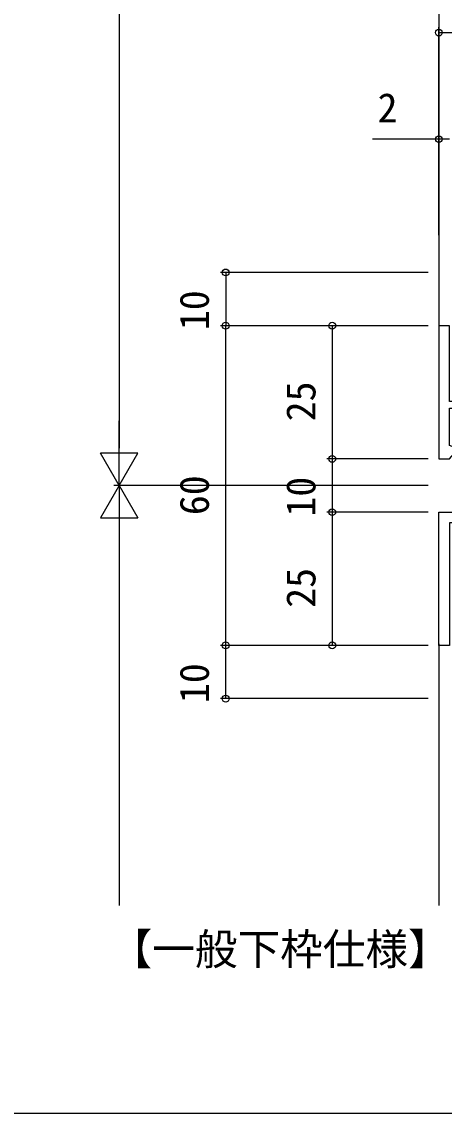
# Model space of a CAD drawing. Units: millimetres, scale not verified. Extents: x -960 to 961, y -419 to 416.
# Drawn here: x -612.7 to -533.4, y -418.6 to -213.8 of the extents above; entities that cross this region are included whole.
import ezdxf
from ezdxf.enums import TextEntityAlignment as Align

# ---------------------------------------------------------------- set-up
doc = ezdxf.new("R2010")
doc.units = ezdxf.units.MM
doc.header["$LTSCALE"] = 2
for name, color, linetype in [('0-1_USER1', 3, 'Continuous'), ('0-2_YKK_11', 7, 'Continuous'), ('0-4_YKK_12', 2, 'Continuous'), ('0-7_YKK_D', 6, 'Continuous'), ('0-8_YKK_ZWAK', 7, 'Continuous')]:
    doc.layers.add(name, color=color, linetype=linetype)
doc.styles.add('ＭＳ ゴシック', font='')
doc.styles.get('ＭＳ ゴシック').set_extended_font_data('MS Gothic')

msp = doc.modelspace()

# ---------------------------------------------------------------- linework, layer by layer
at = {"layer": '0-2_YKK_11'}
for points in [[(-534.408, -270.8), (-534.408, -295.8), (-532.408, -295.8), (-530.801, -293.885), (-532.408, -293.3), (-532.408, -286.3), (-528.408, -286.3), (-528.408, -288.2), (-528.008, -288.6), (-527.108, -288.6), (-527.108, -286.8)], [(-528.908, -285), (-532.408, -285), (-532.408, -270.8), (-534.408, -270.8)]]:
    msp.add_lwpolyline(points, dxfattribs=at)
msp.add_lwpolyline([(-534.4, -305.8), (-508.6, -305.8), (-508.6, -310.3), (-512.6, -310.3), (-512.6, -309.4), (-510.4, -308.811), (-510.4, -307.8), (-519.7, -307.8), (-519.7, -310.5), (-523.2, -310.5), (-523.2, -309.3), (-521.2, -309.3), (-521.2, -307.8), (-532.4, -307.8), (-532.4, -330.8), (-534.4, -330.8)], close=True, dxfattribs=at)
at = {"layer": '0-4_YKK_12'}
for p, q in [((-534.4, -30.1), (-534.4, -271.1)), ((-534.4, -330.5), (-534.4, -379.6))]:
    msp.add_line(p, q, dxfattribs=at)
at = {"layer": '0-7_YKK_D'}
for p, q in [((-594.4, 231.6), (-594.4, -293.8)), ((-534.4, -253.8), (-534.4, -214.8)), ((-534.4, -215.8), (-434.4, -215.8)), ((-534.4, -253.8), (-534.4, -234.8)), ((-534.4, -235.8), (-546.847, -235.8)), ((-532.4, -235.8), (-534.4, -235.8)), ((-536.421, -260.8), (-575.4, -260.8)), ((-574.4, -260.8), (-574.4, -270.8)), ((-536.422, -270.8), (-575.4, -270.8)), ((-536.422, -270.8), (-575.4, -270.8)), ((-574.4, -330.8), (-574.4, -270.8)), ((-536.422, -270.8), (-555.4, -270.8)), ((-554.4, -270.8), (-554.4, -295.8)), ((-594.4, -300.8), (-594.4, -288.676)), ((-594.4, -300.8), (-597.9, -294.738)), ((-590.9, -294.738), (-597.9, -294.738)), ((-594.4, -300.8), (-590.9, -294.738)), ((-536.424, -295.8), (-555.408, -295.8)), ((-536.424, -295.8), (-555.4, -295.8)), ((-554.408, -295.8), (-554.408, -305.8)), ((-594.4, -300.8), (-597.9, -306.862)), ((-536.408, -300.8), (-595.4, -300.8)), ((-536.408, -300.8), (-595.4, -300.8)), ((-594.4, -300.8), (-590.9, -306.862)), ((-594.4, -300.8), (-594.4, -312.924)), ((-597.9, -306.862), (-590.9, -306.862)), ((-536.425, -305.8), (-555.408, -305.8)), ((-536.425, -305.8), (-555.4, -305.8)), ((-554.4, -305.8), (-554.4, -330.8)), ((-594.4, -307.8), (-594.4, -379.6)), ((-536.427, -330.8), (-575.4, -330.8)), ((-536.427, -330.8), (-575.4, -330.8)), ((-574.4, -340.8), (-574.4, -330.8)), ((-536.427, -330.8), (-555.4, -330.8)), ((-536.428, -340.8), (-575.4, -340.8))]:
    msp.add_line(p, q, dxfattribs=at)
for centre in [(-534.4, -215.8), (-534.4, -235.8), (-574.4, -260.8), (-574.4, -270.8), (-574.4, -270.8), (-554.4, -270.8), (-554.408, -295.8), (-554.4, -295.8), (-554.408, -305.8), (-554.4, -305.8), (-574.4, -330.8), (-574.4, -330.8), (-554.4, -330.8), (-574.4, -340.8)]:
    msp.add_circle(centre, 0.637, dxfattribs=at)
at = {"layer": '0-8_YKK_ZWAK'}
msp.add_lwpolyline([(-959.4, -418.6), (960.6, -418.6), (960.6, 381.4)], dxfattribs=at)

# ---------------------------------------------------------------- texts
at = {"layer": '0-1_USER1', "style": 'ＭＳ ゴシック'}
msp.add_text('【一般下枠仕様】', height=5.865, dxfattribs=at).set_placement((-596.179, -392.509), align=Align.BOTTOM_LEFT)
at = {"layer": '0-7_YKK_D', "style": 'ＭＳ ゴシック'}
msp.add_text('2', height=5.499, dxfattribs=at).set_placement((-545.901, -234.3), align=Align.BOTTOM_LEFT)
for s, p in [('10', (-575.9, -271.638)), ('25', (-555.9, -288.755)), ('60', (-575.9, -306.361)), ('10', (-555.908, -306.638)), ('25', (-555.9, -323.755)), ('10', (-575.9, -341.638))]:
    msp.add_text(s, height=5.499, rotation=90, dxfattribs=at).set_placement(p, align=Align.BOTTOM_LEFT)

doc.saveas('drawing.dxf')
